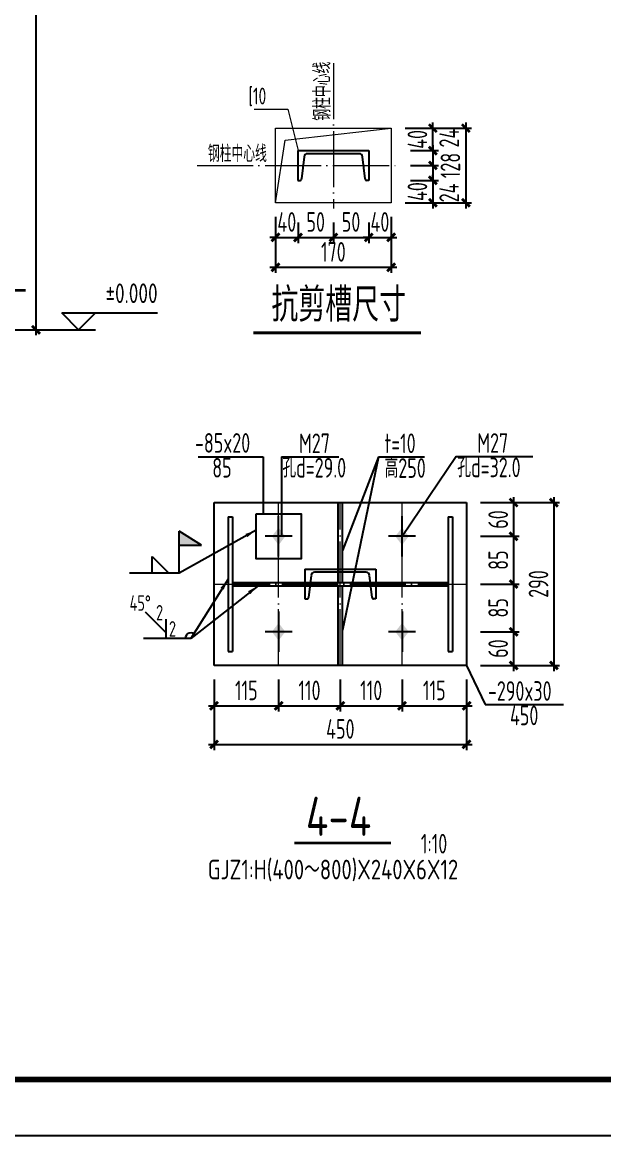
# Model space of a CAD drawing. Extents: x -3102990 to -851544, y -5293060 to -2540151.
# Drawn here: x -873549 to -863185, y -2672902 to -2653064 of the extents above; entities that cross this region are included whole.
import ezdxf
from ezdxf.enums import TextEntityAlignment as Align

# ---------------------------------------------------------------- set-up
doc = ezdxf.new("R2010")
doc.units = 0
doc.header["$LTSCALE"] = 1000
doc.header["$PDMODE"] = 1
doc.linetypes.add('4', pattern=[5, 1.5, -1, 1.5, -1])
doc.linetypes.add('DOTE', pattern=[2.42, 2, -0.2, 0.02, -0.2])
doc.layers.get('0').update_dxf_attribs({"linetype": 'CONTINUOUS'})
doc.layers.get('Defpoints').update_dxf_attribs({"linetype": 'CONTINUOUS'})
for name, color, linetype in [('10', 7, 'CONTINUOUS'), ('AXIS', 253, 'DOTE'), ('COLU', 7, 'CONTINUOUS'), ('DIM', 3, 'CONTINUOUS'), ('NUM', 7, 'CONTINUOUS'), ('PUB_TITLE', 4, 'CONTINUOUS'), ('TEXT', 7, 'CONTINUOUS'), ('THIN', 7, 'CONTINUOUS'), ('WELD', 7, 'CONTINUOUS'), ('钢板标注', 253, 'CONTINUOUS')]:
    doc.layers.add(name, color=color, linetype=linetype)
doc.layers.add('yichutu', color=7, linetype='CONTINUOUS', true_color=0xffffff, plot=False)
doc.styles.add('TSSD_Dimension', font='tssdeng.shx', dxfattribs={"width": 0.7, "bigfont": 'Hztxt.shx'})
doc.styles.add('TSSD_Label', font='tssdeng.shx', dxfattribs={"width": 0.75, "bigfont": 'hztxt.shx'})
doc.styles.add('TSSD_Norm', font='Tssdeng.shx', dxfattribs={"width": 0.75, "bigfont": 'hztxt.shx'})
doc.styles.add('TSSD_Rein', font='Tssdeng.shx', dxfattribs={"width": 0.75, "bigfont": 'hztxt.shx'})
doc.dimstyles.new('TSSD_10_100', dxfattribs={"dimtxt": 350, "dimasz": 100, "dimexe": 100, "dimexo": 250, "dimgap": 100, "dimtad": 1, "dimdec": 0, "dimlfac": 0.1, "dimzin": 0, "dimdsep": 46, "dimtxsty": 'TSSD_Dimension', "dimblk": 'ARCHTICK', "dimcen": 0, "dimdle": 100, "dimclrt": 7, "dimadec": 0, "dimazin": 0, "dimtfac": 1, "dimtdec": 0, "dimtix": 1, "dimtmove": 2, "dimatfit": 3, "dimldrblk": 'ARCHTICK', "dimfxl": 1, "dimtolj": 1, "dimtzin": 0, "dimarcsym": 0})
doc.dimstyles.new('TSSD_50_100', dxfattribs={"dimtxt": 350, "dimasz": 100, "dimexe": 100, "dimexo": 250, "dimgap": 100, "dimtad": 1, "dimdec": 0, "dimlfac": 0.5, "dimzin": 0, "dimdsep": 46, "dimtxsty": 'TSSD_Dimension', "dimblk": 'ARCHTICK', "dimcen": 0, "dimdle": 100, "dimclrt": 7, "dimadec": 0, "dimazin": 0, "dimtfac": 1, "dimtdec": 0, "dimtix": 1, "dimtmove": 2, "dimatfit": 3, "dimfxl": 1, "dimtolj": 1, "dimtzin": 0, "dimarcsym": 0})
doc.dimstyles.new('TSSD_LEADER_STYLE_200.0', dxfattribs={"dimtxt": 700, "dimasz": 200, "dimexe": 200, "dimexo": 500, "dimgap": 0.09, "dimtad": 0, "dimtih": 1, "dimtoh": 1, "dimdec": 4, "dimzin": 0, "dimdsep": 46, "dimtxsty": 'Standard', "dimcen": 0.09, "dimdle": 200, "dimclrt": 7, "dimadec": 0, "dimazin": 0, "dimtfac": 1, "dimtdec": 4, "dimtofl": 0, "dimtmove": 0, "dimatfit": 3, "dimfxl": 1, "dimtolj": 1, "dimtzin": 0, "dimarcsym": 0})

# ---------------------------------------------------------------- blocks, each defined once
blk = doc.blocks.new('_ArchTick')
at = {"color": 0, "const_width": 0.5}
blk.add_lwpolyline([(-0.71, -0.71), (0.71, 0.71)], dxfattribs=at)
blk = doc.blocks.new('*D560')
at = {"layer": 'Defpoints', "color": 0, "ltscale": 1.5}
for p in [(-874598, -2638542), (-874598, -2658542), (-873304, -2658542)]:
    blk.add_point(p, dxfattribs=at)
at = {"layer": 'DIM', "color": 0, "lineweight": -2, "ltscale": 1.5}
for p, q in [((-873304, -2638442), (-873304, -2658642)), ((-874348, -2638542), (-873204, -2638542)), ((-874348, -2658542), (-873204, -2658542))]:
    blk.add_line(p, q, dxfattribs=at)
at = {"layer": 'DIM', "color": 0, "lineweight": -2, "ltscale": 1.5, "xscale": 100, "yscale": 100, "zscale": 100}
for p, rotation in [((-873304, -2638542), 90), ((-873304, -2658542), 270)]:
    blk.add_blockref('_ArchTick', p, dxfattribs=dict(at, rotation=rotation))
at = {"layer": 'DIM', "color": 7, "ltscale": 1.5, "insert": (-873579, -2648542), "char_height": 350, "attachment_point": 5, "rotation": 90, "style": 'TSSD_Dimension'}
blk.add_mtext('\\A1;10000', dxfattribs=at)
blk = doc.blocks.new('A$C5C7C78FF')
at = {"layer": '10', "color": 0}
blk.add_solid([(27, -141, -192), (-73, -11, -192), (127, -11, -192), (27, 119, -192)], dxfattribs=at)
at = {"layer": 'AXIS', "color": 0, "linetype": 'ByBlock'}
for p, q in [((27, -311, -192), (27, 289, -192)), ((227, -11, -192), (-173, -11, -192))]:
    blk.add_line(p, q, dxfattribs=at)
blk = doc.blocks.new('*D613')
at = {"layer": 'Defpoints', "color": 0}
for p in [(-870130, -2664523, -48), (-868980, -2664523, -48), (-868980, -2665243)]:
    blk.add_point(p, dxfattribs=at)
at = {"layer": 'DIM', "color": 0, "lineweight": -2}
for p, q in [((-870130, -2664773), (-870130, -2665343)), ((-868980, -2664773), (-868980, -2665343)), ((-870230, -2665243), (-868880, -2665243))]:
    blk.add_line(p, q, dxfattribs=at)
at = {"layer": 'DIM', "color": 0, "lineweight": -2, "xscale": 100, "yscale": 100, "zscale": 100, "rotation": 180}
blk.add_blockref('_ArchTick', (-870130, -2665243), dxfattribs=at)
at = {"layer": 'DIM', "color": 0, "lineweight": -2, "xscale": 100, "yscale": 100, "zscale": 100}
blk.add_blockref('_ArchTick', (-868980, -2665243), dxfattribs=at)
at = {"layer": 'DIM', "color": 7, "insert": (-869555, -2664968), "char_height": 350, "attachment_point": 5, "style": 'TSSD_Dimension'}
blk.add_mtext('\\A1;115', dxfattribs=at)
blk = doc.blocks.new('*D614')
at = {"layer": 'Defpoints', "color": 0}
for p in [(-868980, -2664523, -48), (-867880, -2664523, -48), (-867880, -2665243)]:
    blk.add_point(p, dxfattribs=at)
at = {"layer": 'DIM', "color": 0, "lineweight": -2}
for p, q in [((-868980, -2664773), (-868980, -2665343)), ((-867880, -2664773), (-867880, -2665343)), ((-869080, -2665243), (-867780, -2665243))]:
    blk.add_line(p, q, dxfattribs=at)
at = {"layer": 'DIM', "color": 0, "lineweight": -2, "xscale": 100, "yscale": 100, "zscale": 100, "rotation": 180}
blk.add_blockref('_ArchTick', (-868980, -2665243), dxfattribs=at)
at = {"layer": 'DIM', "color": 0, "lineweight": -2, "xscale": 100, "yscale": 100, "zscale": 100}
blk.add_blockref('_ArchTick', (-867880, -2665243), dxfattribs=at)
at = {"layer": 'DIM', "color": 7, "insert": (-868430, -2664968), "char_height": 350, "attachment_point": 5, "style": 'TSSD_Dimension'}
blk.add_mtext('\\A1;110', dxfattribs=at)
blk = doc.blocks.new('*D615')
at = {"layer": 'Defpoints', "color": 0}
for p in [(-867880, -2664523, -48), (-866780, -2664523, -48), (-866780, -2665243)]:
    blk.add_point(p, dxfattribs=at)
at = {"layer": 'DIM', "color": 0, "lineweight": -2}
for p, q in [((-867880, -2664773), (-867880, -2665343)), ((-866780, -2664773), (-866780, -2665343)), ((-867980, -2665243), (-866680, -2665243))]:
    blk.add_line(p, q, dxfattribs=at)
at = {"layer": 'DIM', "color": 0, "lineweight": -2, "xscale": 100, "yscale": 100, "zscale": 100, "rotation": 180}
blk.add_blockref('_ArchTick', (-867880, -2665243), dxfattribs=at)
at = {"layer": 'DIM', "color": 0, "lineweight": -2, "xscale": 100, "yscale": 100, "zscale": 100}
blk.add_blockref('_ArchTick', (-866780, -2665243), dxfattribs=at)
at = {"layer": 'DIM', "color": 7, "insert": (-867330, -2664968), "char_height": 350, "attachment_point": 5, "style": 'TSSD_Dimension'}
blk.add_mtext('\\A1;110', dxfattribs=at)
blk = doc.blocks.new('*D616')
at = {"layer": 'Defpoints', "color": 0}
for p in [(-866780, -2664523, -48), (-865630, -2664523, -48), (-865630, -2665243)]:
    blk.add_point(p, dxfattribs=at)
at = {"layer": 'DIM', "color": 0, "lineweight": -2}
for p, q in [((-866780, -2664773), (-866780, -2665343)), ((-865630, -2664773), (-865630, -2665343)), ((-866880, -2665243), (-865530, -2665243))]:
    blk.add_line(p, q, dxfattribs=at)
at = {"layer": 'DIM', "color": 0, "lineweight": -2, "xscale": 100, "yscale": 100, "zscale": 100, "rotation": 180}
blk.add_blockref('_ArchTick', (-866780, -2665243), dxfattribs=at)
at = {"layer": 'DIM', "color": 0, "lineweight": -2, "xscale": 100, "yscale": 100, "zscale": 100}
blk.add_blockref('_ArchTick', (-865630, -2665243), dxfattribs=at)
at = {"layer": 'DIM', "color": 7, "insert": (-866205, -2664968), "char_height": 350, "attachment_point": 5, "style": 'TSSD_Dimension'}
blk.add_mtext('\\A1;115', dxfattribs=at)
blk = doc.blocks.new('*D617')
at = {"layer": 'Defpoints', "color": 0}
for p in [(-870130, -2664523, -48), (-865630, -2664523, -48), (-865630, -2665930)]:
    blk.add_point(p, dxfattribs=at)
at = {"layer": 'DIM', "color": 0, "lineweight": -2}
for p, q in [((-870130, -2664773), (-870130, -2666030)), ((-865630, -2664773), (-865630, -2666030)), ((-870230, -2665930), (-865530, -2665930))]:
    blk.add_line(p, q, dxfattribs=at)
at = {"layer": 'DIM', "color": 0, "lineweight": -2, "xscale": 100, "yscale": 100, "zscale": 100, "rotation": 180}
blk.add_blockref('_ArchTick', (-870130, -2665930), dxfattribs=at)
at = {"layer": 'DIM', "color": 0, "lineweight": -2, "xscale": 100, "yscale": 100, "zscale": 100}
blk.add_blockref('_ArchTick', (-865630, -2665930), dxfattribs=at)
at = {"layer": 'DIM', "color": 7, "insert": (-867880, -2665655), "char_height": 350, "attachment_point": 5, "style": 'TSSD_Dimension'}
blk.add_mtext('\\A1;450', dxfattribs=at)
blk = doc.blocks.new('_WELD008')
at = {"color": 0, "linetype": 'ByBlock'}
for p, q in [((0, 0.3), (1.061, 1.361)), ((0, 0), (0, 1))]:
    blk.add_line(p, q, dxfattribs=at)
for tag, p in [('C', (1.286, 1.416)), ('B', (0.288, 0.856)), ('A', (-0.303, -0.009))]:
    blk.add_attdef(tag, text='', height=0.8, dxfattribs=at).set_placement(p, align=Align.CENTER)
blk = doc.blocks.new('_WELD001')
at = {"linetype": 'ByBlock'}
h = blk.add_hatch(color=0, dxfattribs=at)
h.paths.add_polyline_path([(0.8, 1), (0, 1.5), (0, 1)])
edge = h.paths.add_edge_path()
edge.add_line((0, 0), (0, 1.5))
at = {"color": 0, "linetype": 'ByBlock'}
for p, q in [((0, 0), (0, 1.5)), ((0.8, 1), (0, 1.5)), ((0, 1), (0.8, 1))]:
    blk.add_line(p, q, dxfattribs=at)
blk = doc.blocks.new('_WELD004')
at = {"color": 0, "linetype": 'ByBlock'}
for p, q in [((0, 1), (1, 0)), ((0, 0), (0, 1))]:
    blk.add_line(p, q, dxfattribs=at)
blk = doc.blocks.new('*D618')
at = {"layer": 'Defpoints', "color": 0, "ltscale": 1.5}
for p in [(-865630, -2661623), (-865630, -2662223), (-864791, -2662223)]:
    blk.add_point(p, dxfattribs=at)
at = {"layer": 'DIM', "color": 0, "lineweight": -2, "ltscale": 1.5}
for p, q in [((-865380, -2661623), (-864691, -2661623)), ((-864791, -2661523), (-864791, -2662323)), ((-865380, -2662223), (-864691, -2662223))]:
    blk.add_line(p, q, dxfattribs=at)
at = {"layer": 'DIM', "color": 0, "lineweight": -2, "ltscale": 1.5, "xscale": 100, "yscale": 100, "zscale": 100}
for p, rotation in [((-864791, -2661623), 90), ((-864791, -2662223), 270)]:
    blk.add_blockref('_ArchTick', p, dxfattribs=dict(at, rotation=rotation))
at = {"layer": 'DIM', "color": 7, "lineweight": 5, "ltscale": 1.5, "insert": (-865066, -2661923), "char_height": 350, "attachment_point": 5, "rotation": 90, "style": 'TSSD_Dimension'}
blk.add_mtext('\\A1;60', dxfattribs=at)
blk = doc.blocks.new('*D619')
at = {"layer": 'Defpoints', "color": 0, "ltscale": 1.5}
for p in [(-865630, -2662223), (-865630, -2663073), (-864791, -2663073)]:
    blk.add_point(p, dxfattribs=at)
at = {"layer": 'DIM', "color": 0, "lineweight": -2, "ltscale": 1.5}
for p, q in [((-865380, -2662223), (-864691, -2662223)), ((-864791, -2662123), (-864791, -2663173)), ((-865380, -2663073), (-864691, -2663073))]:
    blk.add_line(p, q, dxfattribs=at)
at = {"layer": 'DIM', "color": 0, "lineweight": -2, "ltscale": 1.5, "xscale": 100, "yscale": 100, "zscale": 100}
for p, rotation in [((-864791, -2662223), 90), ((-864791, -2663073), 270)]:
    blk.add_blockref('_ArchTick', p, dxfattribs=dict(at, rotation=rotation))
at = {"layer": 'DIM', "color": 7, "lineweight": 5, "ltscale": 1.5, "insert": (-865066, -2662648), "char_height": 350, "attachment_point": 5, "rotation": 90, "style": 'TSSD_Dimension'}
blk.add_mtext('\\A1;85', dxfattribs=at)
blk = doc.blocks.new('*D620')
at = {"layer": 'Defpoints', "color": 0, "ltscale": 1.5}
for p in [(-865630, -2663073), (-865630, -2663923), (-864791, -2663923)]:
    blk.add_point(p, dxfattribs=at)
at = {"layer": 'DIM', "color": 0, "lineweight": -2, "ltscale": 1.5}
for p, q in [((-864791, -2662973), (-864791, -2664023)), ((-865380, -2663073), (-864691, -2663073)), ((-865380, -2663923), (-864691, -2663923))]:
    blk.add_line(p, q, dxfattribs=at)
at = {"layer": 'DIM', "color": 0, "lineweight": -2, "ltscale": 1.5, "xscale": 100, "yscale": 100, "zscale": 100}
for p, rotation in [((-864791, -2663073), 90), ((-864791, -2663923), 270)]:
    blk.add_blockref('_ArchTick', p, dxfattribs=dict(at, rotation=rotation))
at = {"layer": 'DIM', "color": 7, "lineweight": 5, "ltscale": 1.5, "insert": (-865066, -2663498), "char_height": 350, "attachment_point": 5, "rotation": 90, "style": 'TSSD_Dimension'}
blk.add_mtext('\\A1;85', dxfattribs=at)
blk = doc.blocks.new('*D621')
at = {"layer": 'Defpoints', "color": 0, "ltscale": 1.5}
for p in [(-865630, -2663923), (-865630, -2664523), (-864791, -2664523)]:
    blk.add_point(p, dxfattribs=at)
at = {"layer": 'DIM', "color": 0, "lineweight": -2, "ltscale": 1.5}
for p, q in [((-864791, -2663823), (-864791, -2664623)), ((-865380, -2663923), (-864691, -2663923)), ((-865380, -2664523), (-864691, -2664523))]:
    blk.add_line(p, q, dxfattribs=at)
at = {"layer": 'DIM', "color": 0, "lineweight": -2, "ltscale": 1.5, "xscale": 100, "yscale": 100, "zscale": 100}
for p, rotation in [((-864791, -2663923), 90), ((-864791, -2664523), 270)]:
    blk.add_blockref('_ArchTick', p, dxfattribs=dict(at, rotation=rotation))
at = {"layer": 'DIM', "color": 7, "lineweight": 5, "ltscale": 1.5, "insert": (-865066, -2664223), "char_height": 350, "attachment_point": 5, "rotation": 90, "style": 'TSSD_Dimension'}
blk.add_mtext('\\A1;60', dxfattribs=at)
blk = doc.blocks.new('*D622')
at = {"layer": 'Defpoints', "color": 0, "ltscale": 1.5}
for p in [(-865630, -2661623), (-865630, -2664523), (-864073, -2664523)]:
    blk.add_point(p, dxfattribs=at)
at = {"layer": 'DIM', "color": 0, "lineweight": -2, "ltscale": 1.5}
for p, q in [((-865380, -2661623), (-863973, -2661623)), ((-864073, -2661523), (-864073, -2664623)), ((-865380, -2664523), (-863973, -2664523))]:
    blk.add_line(p, q, dxfattribs=at)
at = {"layer": 'DIM', "color": 0, "lineweight": -2, "ltscale": 1.5, "xscale": 100, "yscale": 100, "zscale": 100}
for p, rotation in [((-864073, -2661623), 90), ((-864073, -2664523), 270)]:
    blk.add_blockref('_ArchTick', p, dxfattribs=dict(at, rotation=rotation))
at = {"layer": 'DIM', "color": 7, "lineweight": 5, "ltscale": 1.5, "insert": (-864348, -2663073), "char_height": 350, "attachment_point": 5, "rotation": 90, "style": 'TSSD_Dimension'}
blk.add_mtext('\\A1;290', dxfattribs=at)
blk = doc.blocks.new('A$C77486477')
at = {"layer": '钢板标注', "color": 1, "linetype": '4'}
for p, q in [((-543.9, 23.3, 1102), (-543.9, -241.7, 1102)), ((-543.9, 23.3, 1102), (86.1, 23.3, 1102)), ((86.1, 23.3, 1102), (86.1, -241.7, 1102)), ((-489.7, -31.6, 1102), (-512.1, -228, 1102)), ((1.8, -4.2, 1102), (-459.5, -4.2, 1102)), ((54.4, -228, 1102), (32, -31.6, 1102)), ((-543.9, -241.7, 1102), (-524.5, -241.7, 1102)), ((86.1, -241.7, 1102), (66.8, -241.7, 1102))]:
    blk.add_line(p, q, dxfattribs=at)
at = {"layer": '钢板标注'}
for centre, radius, start, end in [((-457.6, -36.7, 1102), 32.6, 93.40841, 170.88105), ((-0.2, -36.7, 1102), 32.6, 9.11896, 86.59162), ((-523.7, -230, 1102), 11.8, 266.23489, 9.47589), ((66, -230, 1102), 11.8, 170.5243, 273.76496)]:
    blk.add_arc(centre, radius, start, end, dxfattribs=at)
blk = doc.blocks.new('*D3051')
at = {"layer": 'Defpoints', "color": 0}
for p in [(-866877, -2655351), (-866877, -2655616), (-866231, -2655616)]:
    blk.add_point(p, dxfattribs=at)
at = {"layer": 'DIM', "color": 0, "lineweight": -2}
for p, q in [((-866231, -2655251), (-866231, -2655716)), ((-866627, -2655351), (-866131, -2655351)), ((-866627, -2655616), (-866131, -2655616))]:
    blk.add_line(p, q, dxfattribs=at)
at = {"layer": 'DIM', "color": 0, "lineweight": -2, "xscale": 100, "yscale": 100, "zscale": 100}
for p, rotation in [((-866231, -2655351), 90), ((-866231, -2655616), 270)]:
    blk.add_blockref('_ArchTick', p, dxfattribs=dict(at, rotation=rotation))
at = {"layer": 'DIM', "color": 7, "lineweight": 5, "insert": (-865940, -2655128), "char_height": 350, "attachment_point": 5, "rotation": 90, "style": 'TSSD_Dimension'}
blk.add_mtext('\\A1;24', dxfattribs=at)
blk = doc.blocks.new('*D3052')
at = {"layer": 'Defpoints', "color": 0}
for p in [(-866877, -2655616), (-866877, -2655881), (-866231, -2655881)]:
    blk.add_point(p, dxfattribs=at)
at = {"layer": 'DIM', "color": 0, "lineweight": -2}
for p, q in [((-866231, -2655516), (-866231, -2655981)), ((-866627, -2655616), (-866131, -2655616)), ((-866627, -2655881), (-866131, -2655881))]:
    blk.add_line(p, q, dxfattribs=at)
at = {"layer": 'DIM', "color": 0, "lineweight": -2, "xscale": 100, "yscale": 100, "zscale": 100}
for p, rotation in [((-866231, -2655616), 90), ((-866231, -2655881), 270)]:
    blk.add_blockref('_ArchTick', p, dxfattribs=dict(at, rotation=rotation))
at = {"layer": 'DIM', "color": 7, "lineweight": 5, "insert": (-865940, -2656105), "char_height": 350, "attachment_point": 5, "rotation": 90, "style": 'TSSD_Dimension'}
blk.add_mtext('\\A1;24', dxfattribs=at)
blk = doc.blocks.new('*D3053')
at = {"layer": 'Defpoints', "color": 0}
for p in [(-866974, -2654951, -384), (-866231, -2654951), (-866873, -2655351)]:
    blk.add_point(p, dxfattribs=at)
at = {"layer": 'DIM', "color": 0, "lineweight": -2}
for p, q in [((-866231, -2654951), (-866231, -2654851)), ((-866724, -2654951), (-866131, -2654951)), ((-866231, -2655351), (-866231, -2654951)), ((-866623, -2655351), (-866131, -2655351)), ((-866231, -2655351), (-866231, -2655451))]:
    blk.add_line(p, q, dxfattribs=at)
at = {"layer": 'DIM', "color": 0, "lineweight": -2, "xscale": 100, "yscale": 100, "zscale": 100}
for p, rotation in [((-866231, -2654951), 270), ((-866231, -2655351), 90)]:
    blk.add_blockref('_ArchTick', p, dxfattribs=dict(at, rotation=rotation))
at = {"layer": 'DIM', "color": 7, "lineweight": 5, "insert": (-866506, -2655151), "char_height": 350, "attachment_point": 5, "rotation": 90, "style": 'TSSD_Dimension'}
blk.add_mtext('\\A1;40', dxfattribs=at)
blk = doc.blocks.new('*D3054')
at = {"layer": 'Defpoints', "color": 0}
for p in [(-866873, -2655881), (-866974, -2656281, -384), (-866231, -2656281)]:
    blk.add_point(p, dxfattribs=at)
at = {"layer": 'DIM', "color": 0, "lineweight": -2}
for p, q in [((-866623, -2655881), (-866131, -2655881)), ((-866231, -2655881), (-866231, -2655781)), ((-866231, -2655881), (-866231, -2656281)), ((-866724, -2656281), (-866131, -2656281)), ((-866231, -2656281), (-866231, -2656381))]:
    blk.add_line(p, q, dxfattribs=at)
at = {"layer": 'DIM', "color": 0, "lineweight": -2, "xscale": 100, "yscale": 100, "zscale": 100}
for p, rotation in [((-866231, -2655881), 270), ((-866231, -2656281), 90)]:
    blk.add_blockref('_ArchTick', p, dxfattribs=dict(at, rotation=rotation))
at = {"layer": 'DIM', "color": 7, "lineweight": 5, "insert": (-866506, -2656081), "char_height": 350, "attachment_point": 5, "rotation": 90, "style": 'TSSD_Dimension'}
blk.add_mtext('\\A1;40', dxfattribs=at)
blk = doc.blocks.new('*D3055')
at = {"layer": 'Defpoints', "color": 0}
for p in [(-869034, -2656281, -192), (-868634, -2656381), (-868634, -2656897)]:
    blk.add_point(p, dxfattribs=at)
at = {"layer": 'DIM', "color": 0, "lineweight": -2}
for p, q in [((-869034, -2656531), (-869034, -2656997)), ((-868634, -2656631), (-868634, -2656997)), ((-869034, -2656897), (-869134, -2656897)), ((-869034, -2656897), (-868634, -2656897)), ((-868634, -2656897), (-868534, -2656897))]:
    blk.add_line(p, q, dxfattribs=at)
at = {"layer": 'DIM', "color": 0, "lineweight": -2, "xscale": 100, "yscale": 100, "zscale": 100}
blk.add_blockref('_ArchTick', (-869034, -2656897), dxfattribs=at)
at = {"layer": 'DIM', "color": 0, "lineweight": -2, "xscale": 100, "yscale": 100, "zscale": 100, "rotation": 180}
blk.add_blockref('_ArchTick', (-868634, -2656897), dxfattribs=at)
at = {"layer": 'DIM', "color": 7, "lineweight": 5, "insert": (-868834, -2656622), "char_height": 350, "attachment_point": 5, "style": 'TSSD_Dimension'}
blk.add_mtext('\\A1;40', dxfattribs=at)
blk = doc.blocks.new('*D3056')
at = {"layer": 'Defpoints', "color": 0}
for p in [(-868634, -2656381), (-868004, -2656381), (-868004, -2656897)]:
    blk.add_point(p, dxfattribs=at)
at = {"layer": 'DIM', "color": 0, "lineweight": -2}
for p, q in [((-868634, -2656631), (-868634, -2656997)), ((-868004, -2656631), (-868004, -2656997)), ((-868734, -2656897), (-867904, -2656897))]:
    blk.add_line(p, q, dxfattribs=at)
at = {"layer": 'DIM', "color": 0, "lineweight": -2, "xscale": 100, "yscale": 100, "zscale": 100, "rotation": 180}
blk.add_blockref('_ArchTick', (-868634, -2656897), dxfattribs=at)
at = {"layer": 'DIM', "color": 0, "lineweight": -2, "xscale": 100, "yscale": 100, "zscale": 100}
blk.add_blockref('_ArchTick', (-868004, -2656897), dxfattribs=at)
at = {"layer": 'DIM', "color": 7, "lineweight": 5, "insert": (-868319, -2656622), "char_height": 350, "attachment_point": 5, "style": 'TSSD_Dimension'}
blk.add_mtext('\\A1;50', dxfattribs=at)
blk = doc.blocks.new('*D3057')
at = {"layer": 'Defpoints', "color": 0}
for p in [(-868004, -2656381), (-867374, -2656381), (-867374, -2656897)]:
    blk.add_point(p, dxfattribs=at)
at = {"layer": 'DIM', "color": 0, "lineweight": -2}
for p, q in [((-868004, -2656631), (-868004, -2656997)), ((-867374, -2656631), (-867374, -2656997)), ((-868104, -2656897), (-867274, -2656897))]:
    blk.add_line(p, q, dxfattribs=at)
at = {"layer": 'DIM', "color": 0, "lineweight": -2, "xscale": 100, "yscale": 100, "zscale": 100, "rotation": 180}
blk.add_blockref('_ArchTick', (-868004, -2656897), dxfattribs=at)
at = {"layer": 'DIM', "color": 0, "lineweight": -2, "xscale": 100, "yscale": 100, "zscale": 100}
blk.add_blockref('_ArchTick', (-867374, -2656897), dxfattribs=at)
at = {"layer": 'DIM', "color": 7, "lineweight": 5, "insert": (-867689, -2656622), "char_height": 350, "attachment_point": 5, "style": 'TSSD_Dimension'}
blk.add_mtext('\\A1;50', dxfattribs=at)
blk = doc.blocks.new('*D3058')
at = {"layer": 'Defpoints', "color": 0}
for p in [(-866974, -2656281, -192), (-867374, -2656381), (-866974, -2656897)]:
    blk.add_point(p, dxfattribs=at)
at = {"layer": 'DIM', "color": 0, "lineweight": -2}
for p, q in [((-867374, -2656631), (-867374, -2656997)), ((-866974, -2656531), (-866974, -2656997)), ((-867374, -2656897), (-867474, -2656897)), ((-867374, -2656897), (-866974, -2656897)), ((-866974, -2656897), (-866874, -2656897))]:
    blk.add_line(p, q, dxfattribs=at)
at = {"layer": 'DIM', "color": 0, "lineweight": -2, "xscale": 100, "yscale": 100, "zscale": 100}
blk.add_blockref('_ArchTick', (-867374, -2656897), dxfattribs=at)
at = {"layer": 'DIM', "color": 0, "lineweight": -2, "xscale": 100, "yscale": 100, "zscale": 100, "rotation": 180}
blk.add_blockref('_ArchTick', (-866974, -2656897), dxfattribs=at)
at = {"layer": 'DIM', "color": 7, "lineweight": 5, "insert": (-867174, -2656622), "char_height": 350, "attachment_point": 5, "style": 'TSSD_Dimension'}
blk.add_mtext('\\A1;40', dxfattribs=at)
blk = doc.blocks.new('*D3059')
at = {"layer": 'Defpoints', "color": 0}
for p in [(-869034, -2656281, -192), (-866974, -2656281, -192), (-866974, -2657430)]:
    blk.add_point(p, dxfattribs=at)
at = {"layer": 'DIM', "color": 0, "lineweight": -2}
for p, q in [((-869034, -2656531), (-869034, -2657530)), ((-866974, -2656531), (-866974, -2657530)), ((-869134, -2657430), (-866874, -2657430))]:
    blk.add_line(p, q, dxfattribs=at)
at = {"layer": 'DIM', "color": 0, "lineweight": -2, "xscale": 100, "yscale": 100, "zscale": 100, "rotation": 180}
blk.add_blockref('_ArchTick', (-869034, -2657430), dxfattribs=at)
at = {"layer": 'DIM', "color": 0, "lineweight": -2, "xscale": 100, "yscale": 100, "zscale": 100}
blk.add_blockref('_ArchTick', (-866974, -2657430), dxfattribs=at)
at = {"layer": 'DIM', "color": 7, "lineweight": 5, "insert": (-868004, -2657155), "char_height": 350, "attachment_point": 5, "style": 'TSSD_Dimension'}
blk.add_mtext('\\A1;170', dxfattribs=at)
blk = doc.blocks.new('*D3060')
at = {"layer": 'Defpoints', "color": 0}
for p in [(-866974, -2654951, -192), (-866974, -2656281, -192), (-865643, -2656281)]:
    blk.add_point(p, dxfattribs=at)
at = {"layer": 'DIM', "color": 0, "lineweight": -2}
for p, q in [((-865643, -2654851), (-865643, -2656381)), ((-866724, -2654951), (-865543, -2654951)), ((-866724, -2656281), (-865543, -2656281))]:
    blk.add_line(p, q, dxfattribs=at)
at = {"layer": 'DIM', "color": 0, "lineweight": -2, "xscale": 100, "yscale": 100, "zscale": 100}
for p, rotation in [((-865643, -2654951), 90), ((-865643, -2656281), 270)]:
    blk.add_blockref('_ArchTick', p, dxfattribs=dict(at, rotation=rotation))
at = {"layer": 'DIM', "color": 7, "lineweight": 5, "insert": (-865918, -2655616), "char_height": 350, "attachment_point": 5, "rotation": 90, "style": 'TSSD_Dimension'}
blk.add_mtext('\\A1;128', dxfattribs=at)
blk = doc.blocks.new('A$C18BE6784')
at = {"layer": 'PUB_TITLE'}
blk.add_lwpolyline([(0, 0), (0, 42000), (89100, 42000), (89100, 0)], close=True, dxfattribs=at)
at = {"layer": 'PUB_TITLE', "const_width": 100}
blk.add_lwpolyline([(88100, 1000), (88100, 41000), (713, 41000), (713, 1000), (88100, 1000)], dxfattribs=at)
blk = doc.blocks.new('yct-891-420-89100-42000-100-2004.0')
at = {"layer": 'yichutu', "color": 7, "true_color": 0xffffff}
blk.add_lwpolyline([(0, 0), (0, 42000), (89100, 42000), (89100, 0)], close=True, dxfattribs=at)

msp = doc.modelspace()

# ---------------------------------------------------------------- linework, layer by layer
at = {"layer": '10', "color": 6, "const_width": 50, "elevation": -972.2}
msp.add_lwpolyline([(-874029.26, -2657839.98), (-873489.26, -2657839.98)], dxfattribs=at)
at = {"layer": 'AXIS', "linetype": 'DOTE', "lineweight": 5, "ltscale": 0.5}
for p, q in [((-868004.24, -2653793.54, -192), (-868004.24, -2656381.26, -192)), ((-870431, -2655616.26, -192), (-866874.24, -2655616.26, -192)), ((-868979.78, -2664523.3, -48), (-868979.78, -2661623.3, -48)), ((-867879.78, -2664523.3, -48), (-867879.78, -2661623.3, -48)), ((-866779.78, -2664523.3, -48), (-866779.78, -2661623.3, -48)), ((-870129.78, -2663073.3, -48), (-865629.78, -2663073.3, -48))]:
    msp.add_line(p, q, dxfattribs=at)
at = {"layer": 'COLU', "lineweight": 5}
for p, q in [((-869413.22, -2654609.85, 192), (-868817.73, -2654609.85, 192)), ((-868817.73, -2654609.85, 192), (-868634.25, -2655351.26, -192)), ((-868862.55, -2655165.27), (-866974.24, -2654951.26, -192)), ((-869034.25, -2656281.26, -192), (-868862.55, -2655165.27))]:
    msp.add_line(p, q, dxfattribs=at)
at = {"layer": 'COLU'}
for p, q in [((-870129.78, -2661623.3, -48), (-865629.78, -2661623.3, -48)), ((-870129.78, -2664523.3, -48), (-870129.78, -2661623.3, -48)), ((-867919.78, -2663043.3, -48), (-867919.78, -2661623.3, -48)), ((-867839.78, -2663043.3, -48), (-867839.78, -2661623.3, -48)), ((-865629.78, -2661623.3, -48), (-865629.78, -2664523.3, -48)), ((-869879.78, -2661873.3, -48), (-869879.78, -2664273.3, -48)), ((-869879.78, -2661873.3, -48), (-869799.78, -2661873.3, -48)), ((-869799.78, -2661873.3, -48), (-869799.78, -2664273.3, -48)), ((-865959.78, -2661873.3, -48), (-865959.78, -2664273.3, -48)), ((-865959.78, -2661873.3, -48), (-865879.78, -2661873.3, -48)), ((-865879.78, -2661873.3, -48), (-865879.78, -2664273.3, -48)), ((-869799.78, -2663043.3, -48), (-865959.78, -2663043.3, -48)), ((-869799.78, -2663103.3, -48), (-865959.78, -2663103.3, -48)), ((-867919.78, -2664523.3, -48), (-867919.78, -2663103.3, -48)), ((-867839.78, -2664523.3, -48), (-867839.78, -2663103.3, -48)), ((-869879.78, -2664273.3, -48), (-869799.78, -2664273.3, -48)), ((-865959.78, -2664273.3, -48), (-865879.78, -2664273.3, -48)), ((-865629.78, -2664523.3, -48), (-870129.78, -2664523.3, -48))]:
    msp.add_line(p, q, dxfattribs=at)
at = {"layer": 'COLU', "lineweight": 5, "elevation": -192}
msp.add_lwpolyline([(-869034.25, -2654951.26), (-866974.24, -2654951.26), (-866974.24, -2656281.26), (-869034.25, -2656281.26)], close=True, dxfattribs=at)
at = {"layer": 'COLU', "elevation": -48}
msp.add_lwpolyline([(-869379.78, -2661823.3), (-868579.78, -2661823.3), (-868579.78, -2662623.3), (-869379.78, -2662623.3)], close=True, dxfattribs=at)
at = {"layer": 'NUM', "const_width": 50}
for points in [[(-866441.48, -2658597.88), (-869428.72, -2658597.88)], [(-868700, -2667687.25), (-866978.08, -2667687.25)]]:
    msp.add_lwpolyline(points, dxfattribs=at)
at = {"layer": 'TEXT'}
for p, q in [((-870411.67, -2660804.33, -48), (-869253.44, -2660804.33, -48)), ((-869253.44, -2660804.33, -48), (-869253.44, -2661823.3, -48)), ((-868930.04, -2660804.33, -48), (-867907.3, -2660804.33, -48)), ((-868930.04, -2660804.33, -48), (-868930.04, -2662223.3)), ((-867200.42, -2660804.33, -48), (-867839.78, -2662473.3, -48)), ((-867200.42, -2660804.33, -48), (-866378.67, -2660804.33, -48)), ((-865813.37, -2660798.89, -48), (-866779.78, -2662223.3, -48)), ((-865813.37, -2660798.89, -48), (-864447.22, -2660798.89, -48)), ((-865629.78, -2664523.3, -48), (-865300.53, -2665217.37, -48)), ((-865300.53, -2665217.37, -48), (-863904.1, -2665217.37, -48))]:
    msp.add_line(p, q, dxfattribs=at)
at = {"layer": 'TEXT', "linetype": 'ByBlock'}
msp.add_line((-867200.42, -2660804.33, -48), (-867839.78, -2663893.3, -48), dxfattribs=at)
at = {"layer": 'THIN'}
for p, q in [((-872546.09, -2658542.03), (-872846.09, -2658242.03)), ((-872846.09, -2658242.03), (-872246.09, -2658242.03)), ((-872546.09, -2658542.03), (-872246.09, -2658242.03)), ((-872246.09, -2658242.03), (-871135.51, -2658242.03)), ((-873498.7, -2658542.03), (-872246.09, -2658542.03)), ((-872546.09, -2658542.03), (-872546.09, -2658542.03))]:
    msp.add_line(p, q, dxfattribs=at)
at = {"layer": 'WELD'}
for p, q in [((-870752.99, -2662879.97, -48), (-871635.45, -2662879.97, -48)), ((-870543.7, -2664044.25, -48), (-871386, -2664044.25, -48))]:
    msp.add_line(p, q, dxfattribs=at)
msp.add_arc((-870543.7, -2664044.25, -48), 100, 32.296385, 180, dxfattribs=at)

# ---------------------------------------------------------------- block references
at = {"ltscale": 1.5}
msp.add_blockref('A$C18BE6784', (-940644, -2672902.4), dxfattribs=at)
at = {"layer": 'COLU', "lineweight": 5, "xscale": 2, "yscale": 2, "zscale": 2}
for p in [(-867546.5, -2655397.86, -2396), (-867422.04, -2662854.9, -2252)]:
    msp.add_blockref('A$C77486477', p, dxfattribs=at)
at = {"layer": 'COLU', "linetype": 'ByBlock', "xscale": 1.199999999953434, "yscale": 1.200000000186265, "zscale": 1.200000000000045}
for p in [(-869012.45, -2662209.88, 230.4), (-866812.45, -2662209.88, 230.4)]:
    msp.add_blockref('A$C5C7C78FF', p, dxfattribs=at)
at = {"layer": 'COLU', "linetype": 'ByBlock', "xscale": -1.199999999953434, "yscale": 1.200000000186265, "zscale": 1.200000000000045, "rotation": 180}
for p in [(-869012.45, -2663936.73, 182.4), (-866812.45, -2663936.73, 182.4)]:
    msp.add_blockref('A$C5C7C78FF', p, dxfattribs=at)
at = {"layer": 'TEXT', "lineweight": 9}
ref = msp.add_blockref('_WELD008', (-870986, -2664044.25, -48), dxfattribs=dict(at, xscale=-345, yscale=345, zscale=345))
ref.add_attrib('2', '2', dxfattribs={"layer": 'WELD', "height": 276, "style": 'TSSD_Label', "width": 0.7}).set_placement((-871101, -2663584.25, -48), align=Align.MIDDLE_CENTER)
ref.add_attrib('2', '2', dxfattribs={"layer": 'WELD', "height": 276, "style": 'TSSD_Label', "width": 0.7}).set_placement((-870871, -2663871.75, -48), align=Align.MIDDLE_CENTER)
ref.add_attrib('45%%d', '45%%d', dxfattribs={"layer": 'WELD', "height": 276, "style": 'TSSD_Label', "width": 0.7}).set_placement((-871446, -2663411.75, -48), align=Align.MIDDLE_CENTER)
at = {"layer": 'WELD'}
for name, p, xscale, yscale, zscale in [('_WELD001', (-870752.99, -2662879.97, -48), 500, 500, 500), ('_WELD004', (-871235.45, -2662879.97, -48), 300, 300, 300)]:
    msp.add_blockref(name, p, dxfattribs=dict(at, xscale=xscale, yscale=yscale, zscale=zscale))
at = {"layer": 'yichutu'}
msp.add_blockref('yct-891-420-89100-42000-100-2004.0', (-940644, -2672902.4), dxfattribs=at)

# ---------------------------------------------------------------- texts
at = {"layer": 'TEXT', "lineweight": 5, "style": 'TSSD_Rein', "width": 0.7}
msp.add_text('钢柱中心线', height=300, rotation=90, dxfattribs=at).set_placement((-868054.59, -2654817.95, 48))
for s, p in [('[10', (-869515.25, -2654528.7, 192)), ('钢柱中心线', (-870239.59, -2655555.44, 48))]:
    msp.add_text(s, height=300, dxfattribs=at).set_placement(p)
at = {"layer": 'TEXT', "lineweight": 5, "style": 'TSSD_Rein', "width": 0.8}
msp.add_text('抗剪槽尺寸', height=600, dxfattribs=at).set_placement((-867908.4, -2658397.88), align=Align.CENTER)
at = {"layer": 'TEXT', "lineweight": 9}
for s, height, style, width, p in [('-85x20', 350, 'TSSD_Rein', 0.7, (-870470.7, -2660734.06, -48)), ('M27', 350, 'TSSD_Rein', 0.7, (-868616.31, -2660740.88, -48)), ('t=10', 350, 'TSSD_Rein', 0.7, (-867091.79, -2660740.88, -48)), ('M27', 350, 'TSSD_Rein', 0.7, (-865438.95, -2660735.43, -48)), ('85', 350, 'TSSD_Rein', 0.7, (-870162.24, -2661175.82, -48)), ('孔d=29.0', 350, 'TSSD_Rein', 0.7, (-868913.08, -2661175.82, -48)), ('高250', 350, 'TSSD_Rein', 0.7, (-867091.79, -2661181.18, -48)), ('孔d=32.0', 350, 'TSSD_Rein', 0.7, (-865796.41, -2661170.38, -48)), ('-290x30', 350, 'TSSD_Rein', 0.7, (-865249.36, -2665153.92, -48)), ('450', 350, 'TSSD_Rein', 0.7, (-864855.98, -2665588.86, -48)), ('4-4', 700, 'TSSD_Label', 0.8, (-868493.81, -2667561.62))]:
    msp.add_text(s, height=height, dxfattribs=dict(at, style=style, width=width)).set_placement(p)
at = {"layer": 'TEXT', "style": 'TSSD_Rein', "width": 0.7}
msp.add_text('1:10', height=350, dxfattribs=at).set_placement((-866444.58, -2667874.42))
at = {"layer": 'TEXT', "color": 6, "style": 'TSSD_Norm', "width": 0.8}
msp.add_text('GJZ1:H(400～800)X240X6X12', height=350, dxfattribs=at).set_placement((-870242.75, -2668334.66, 528))
at = {"layer": 'THIN', "style": 'TSSD_Label', "width": 0.75}
msp.add_text('%%p0.000', height=350, dxfattribs=at).set_placement((-871135.51, -2658172.03), align=Align.BOTTOM_RIGHT)

# ---------------------------------------------------------------- dimensions: what is measured, and where the dimension line sits
at = {"layer": 'DIM', "ltscale": 1.5}
dim = msp.add_linear_dim(base=(-873304.33, -2658542.03), p1=(-874598.31, -2638542.11), p2=(-874598.31, -2658542.03), angle=90, dimstyle='TSSD_50_100', dxfattribs=at)
dim.commit()
dim.dimension.update_dxf_attribs({"geometry": '*D560', "text_midpoint": (-873579.33, -2648542.07)})
at = {"layer": 'DIM', "lineweight": 5}
for base, p1, p2, angle, picture, middle in [((-866231.32, -2654951.26, 192), (-866872.57, -2655351.26, 192), (-866974.24, -2654951.26, -192), 90, '*D3053', (-866506.32, -2655151.26, 192)), ((-866231.32, -2656281.26, 192), (-866872.57, -2655881.26, 192), (-866974.24, -2656281.26, -192), 270, '*D3054', (-866506.32, -2656081.26, 192))]:
    dim = msp.add_linear_dim(base=base, p1=p1, p2=p2, angle=angle, dimstyle='TSSD_10_100', dxfattribs=at)
    dim.commit()
    dim.dimension.update_dxf_attribs({"geometry": picture, "text_midpoint": middle})
dim = msp.add_linear_dim(base=(-865643.27, -2656281.26), p1=(-866974.24, -2654951.26, -192), p2=(-866974.24, -2656281.26, -192), angle=90, text='128', dimstyle='TSSD_10_100', dxfattribs=at)
dim.commit()
dim.dimension.update_dxf_attribs({"geometry": '*D3060', "text_midpoint": (-865918.27, -2655616.26)})
for base, p1, p2, picture, middle in [((-866231.32, -2655616.26, 192), (-866876.6, -2655351.26, 192), (-866876.6, -2655616.26, 192), '*D3051', (-865939.65, -2655127.91, 192)), ((-866231.32, -2655881.26, 192), (-866876.6, -2655616.26, 192), (-866876.6, -2655881.26, 192), '*D3052', (-865939.65, -2656104.61, 192))]:
    dim = msp.add_linear_dim(base=base, p1=p1, p2=p2, angle=90, text='24', dimstyle='TSSD_10_100', dxfattribs=at)
    dim.commit()
    dim.dimension.update_dxf_attribs({"geometry": picture, "text_midpoint": middle, "dimtype": 160})
for base, p1, p2, picture, middle in [((-868634.25, -2656897.43), (-869034.25, -2656281.26, -192), (-868634.25, -2656381.26), '*D3055', (-868834.25, -2656622.43)), ((-866974.24, -2656897.43), (-867374.24, -2656381.26), (-866974.24, -2656281.26, -192), '*D3058', (-867174.24, -2656622.43))]:
    dim = msp.add_linear_dim(base=base, p1=p1, p2=p2, dimstyle='TSSD_10_100', dxfattribs=at)
    dim.commit()
    dim.dimension.update_dxf_attribs({"geometry": picture, "text_midpoint": middle})
for base, p1, p2, text, picture, middle in [((-866974.24, -2657429.79), (-869034.25, -2656281.26, -192), (-866974.24, -2656281.26, -192), '170', '*D3059', (-868004.24, -2657154.79)), ((-868004.24, -2656897.43), (-868634.25, -2656381.26), (-868004.24, -2656381.26), '50', '*D3056', (-868319.25, -2656622.43)), ((-867374.24, -2656897.43), (-868004.24, -2656381.26), (-867374.24, -2656381.26), '50', '*D3057', (-867689.24, -2656622.43))]:
    dim = msp.add_linear_dim(base=base, p1=p1, p2=p2, text=text, dimstyle='TSSD_10_100', dxfattribs=at)
    dim.commit()
    dim.dimension.update_dxf_attribs({"geometry": picture, "text_midpoint": middle})
at = {"layer": 'DIM', "lineweight": 5, "ltscale": 1.5}
for base, p1, p2, picture, middle in [((-864790.9, -2662223.3), (-865629.78, -2661623.3), (-865629.78, -2662223.3), '*D618', (-865065.9, -2661923.3)), ((-864072.53, -2664523.3), (-865629.78, -2661623.3), (-865629.78, -2664523.3), '*D622', (-864347.53, -2663073.3)), ((-864790.9, -2663073.3), (-865629.78, -2662223.3), (-865629.78, -2663073.3), '*D619', (-865065.9, -2662648.3)), ((-864790.9, -2663923.3), (-865629.78, -2663073.3), (-865629.78, -2663923.3), '*D620', (-865065.9, -2663498.3)), ((-864790.9, -2664523.3), (-865629.78, -2663923.3), (-865629.78, -2664523.3), '*D621', (-865065.9, -2664223.3))]:
    dim = msp.add_linear_dim(base=base, p1=p1, p2=p2, angle=90, dimstyle='TSSD_10_100', dxfattribs=at)
    dim.commit()
    dim.dimension.update_dxf_attribs({"geometry": picture, "text_midpoint": middle})
at = {"layer": 'DIM'}
for base, p1, p2, picture, middle in [((-868979.78, -2665242.66), (-870129.78, -2664523.3, -48), (-868979.78, -2664523.3, -48), '*D613', (-869554.78, -2664967.66)), ((-865629.78, -2665930.3), (-870129.78, -2664523.3, -48), (-865629.78, -2664523.3, -48), '*D617', (-867879.78, -2665655.3)), ((-867879.78, -2665242.66), (-868979.78, -2664523.3, -48), (-867879.78, -2664523.3, -48), '*D614', (-868429.78, -2664967.66)), ((-866779.78, -2665242.66), (-867879.78, -2664523.3, -48), (-866779.78, -2664523.3, -48), '*D615', (-867329.78, -2664967.66)), ((-865629.78, -2665242.66), (-866779.78, -2664523.3, -48), (-865629.78, -2664523.3, -48), '*D616', (-866204.78, -2664967.66))]:
    dim = msp.add_linear_dim(base=base, p1=p1, p2=p2, dimstyle='TSSD_10_100', dxfattribs=at)
    dim.commit()
    dim.dimension.update_dxf_attribs({"geometry": picture, "text_midpoint": middle})

# ---------------------------------------------------------------- leaders
at = {"layer": 'WELD'}
for points in [[(-869379.78, -2662111.85, -48), (-870750.35, -2662879.44, -48)], [(-869879.78, -2662986.16, -48), (-870543.7, -2664044.25, -48)], [(-869346.93, -2663103.3, -48), (-870543.7, -2664044.25, -48)]]:
    msp.add_leader(points, dimstyle='TSSD_LEADER_STYLE_200.0', dxfattribs=at)

doc.saveas('drawing.dxf')
